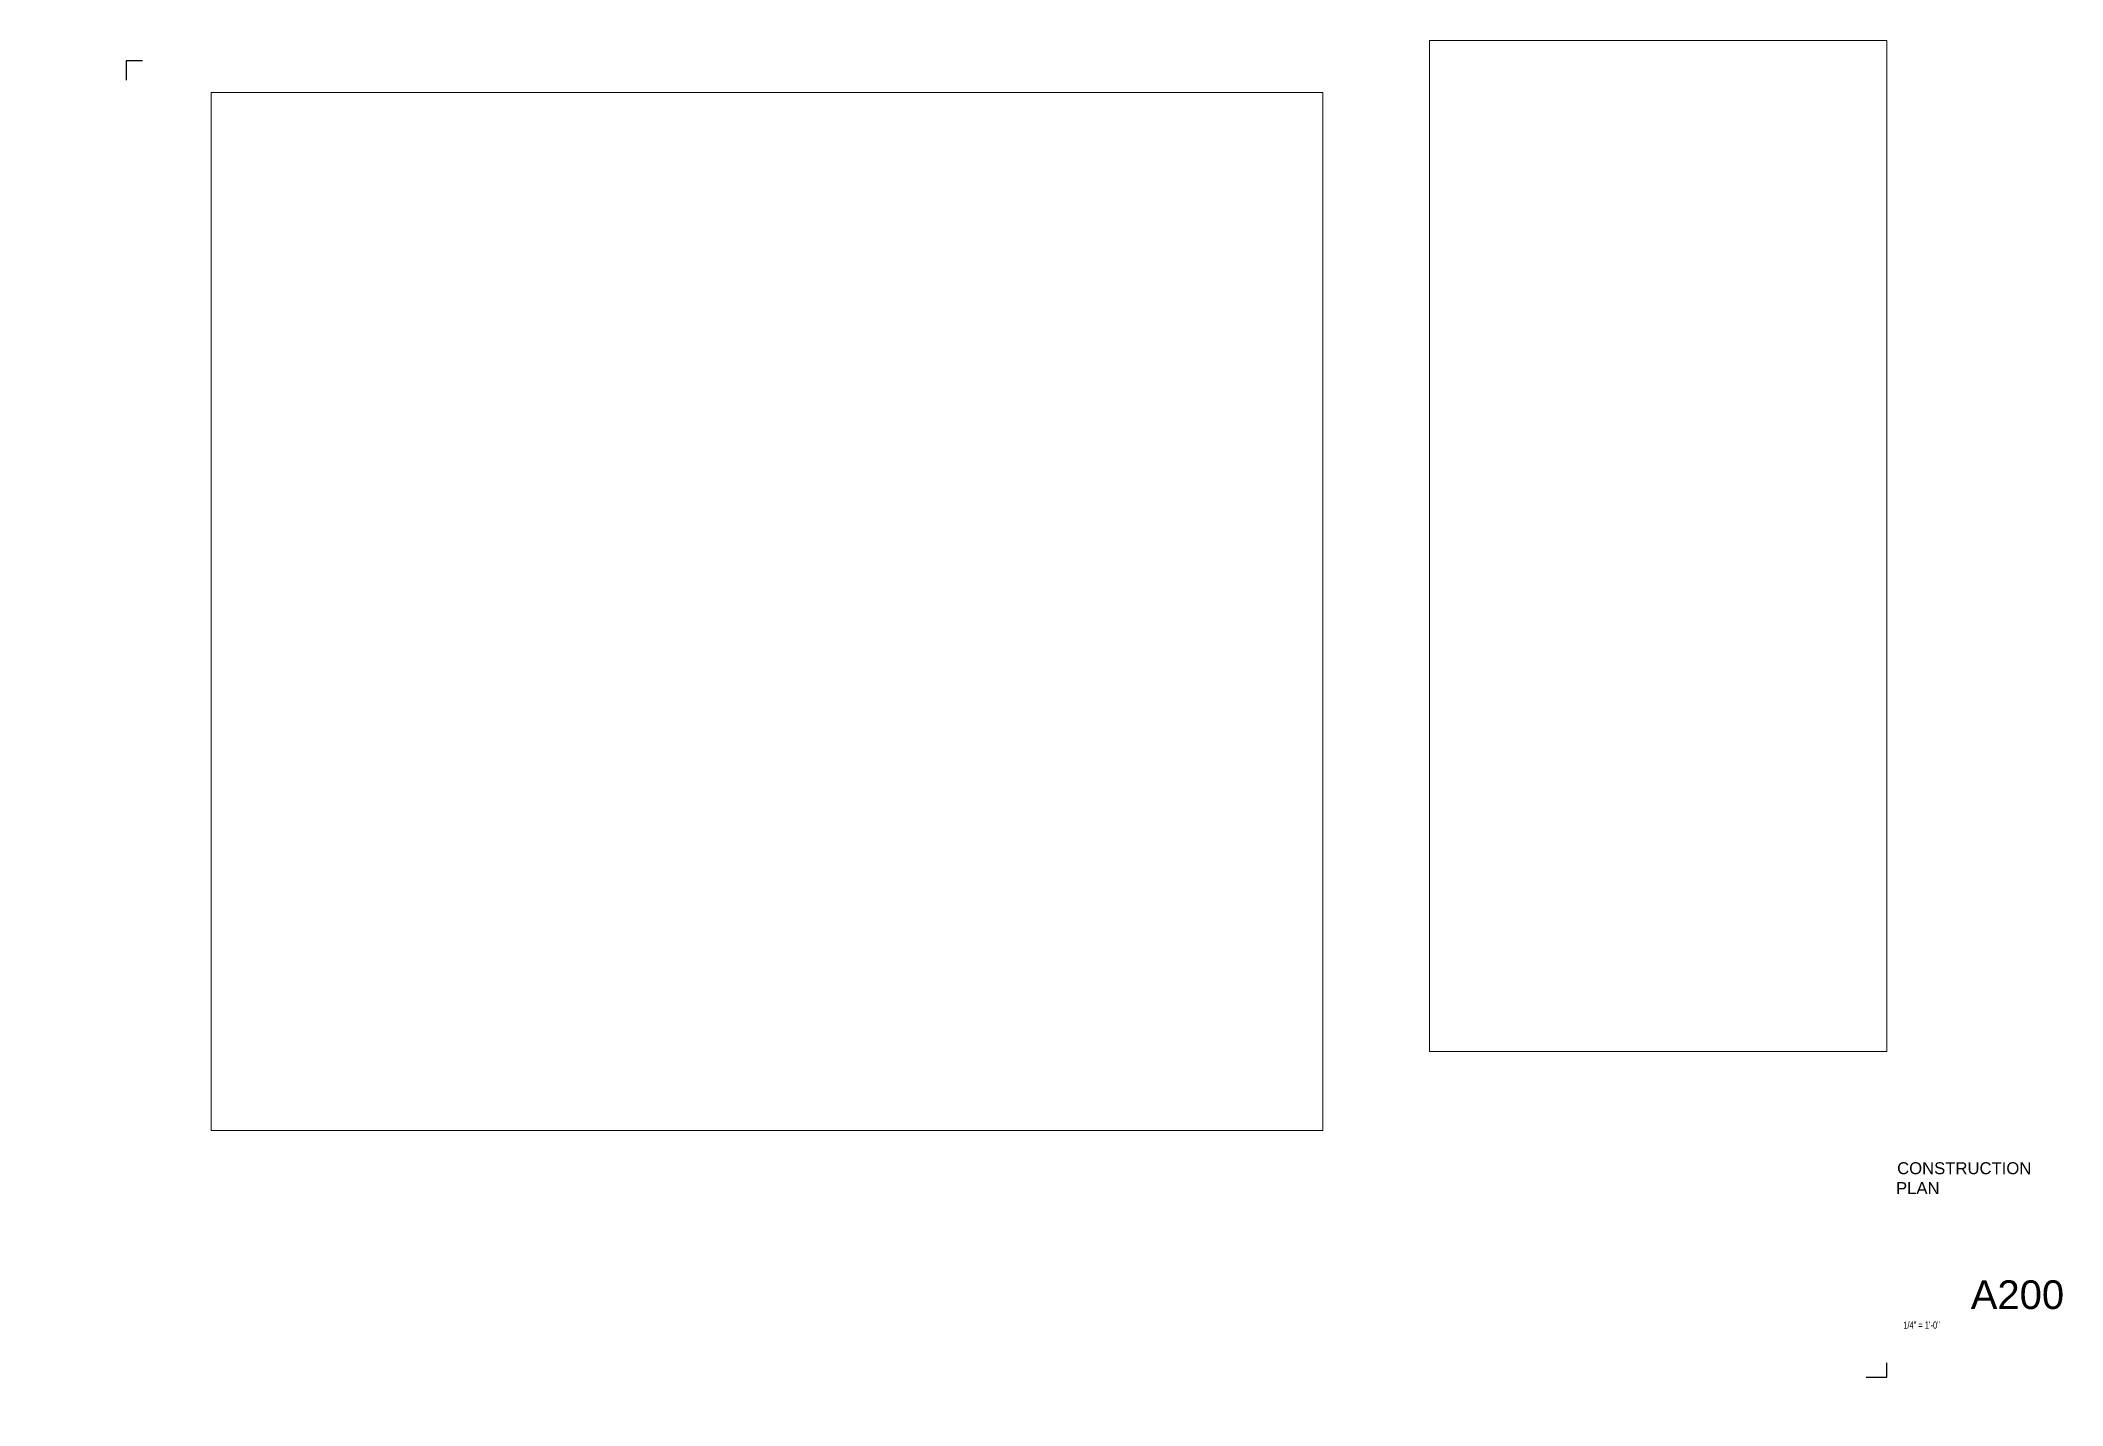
# Paper-space layout 'A200 - CONSTRUCTION PLAN 24x36' of a CAD drawing. Header units: inches. Extents: x 0 to 35.3, y 0 to 23.8.
import ezdxf
from ezdxf.enums import TextEntityAlignment as Align

# ---------------------------------------------------------------- set-up
doc = ezdxf.new("R2010")
doc.units = ezdxf.units.IN
doc.header["$LTSCALE"] = 96
doc.header["$MEASUREMENT"] = 0
doc.layers.add('TTLB', color=254, linetype='Continuous')
doc.layers.add('Viewport', color=14, linetype='Continuous', plot=False)
doc.styles.add('OTJ_Title1', font='swiss.ttf')
doc.styles.add('XFINE', font='helvlght.shx', dxfattribs={"width": 0.85, "bigfont": 'special.shx'})
doc.styles.add('XFINE_6', font='swissl.ttf', dxfattribs={"height": 0.208333})

# ---------------------------------------------------------------- blocks, each defined once
blk = doc.blocks.new('A$C3ABF1B89')
at = {"layer": 'TTLB', "color": 7, "style": 'OTJ_Title1', "width": 0.7}
blk.add_attdef('SHEET', text='', height=0.5, dxfattribs=at).set_placement((1.882, 0.593), align=Align.MIDDLE_CENTER)
at = {"layer": 'TTLB', "color": 7, "style": 'XFINE', "width": 0.75}
blk.add_attdef('SCALE', text='', height=0.125, dxfattribs=at).set_placement((0.208, 0.125), align=Align.TOP_CENTER)

psp = doc.layouts.new('A200 - CONSTRUCTION PLAN 24x36')

# ---------------------------------------------------------------- linework, layer by layer
at = {"layer": 'DefPoints'}
for points in [[(1.784, 23.49), (1.5, 23.49), (1.5, 23.147)], [(31.889, 0.5), (32.25, 0.5), (32.25, 0.748)]]:
    psp.add_lwpolyline(points, dxfattribs=at)
psp.add_point((0.003, 0.001), dxfattribs=at)

# ---------------------------------------------------------------- block references
ref = psp.add_blockref('A$C3ABF1B89', (32.651, 1.345))
ref.add_attrib('SCALE', '1/4" = 1\'-0"', dxfattribs={"layer": 'TTLB', "color": 7, "height": 0.125, "style": 'XFINE', "width": 0.75}).set_placement((32.858, 1.47), align=Align.TOP_CENTER)
ref.add_attrib('SHEET', 'A200', dxfattribs={"layer": 'TTLB', "color": 7, "height": 0.5, "style": 'OTJ_Title1'}).set_placement((34.533, 1.938), align=Align.MIDDLE_CENTER)

# ---------------------------------------------------------------- texts
at = {"insert": (32.412, 4.251), "char_height": 0.20833, "attachment_point": 1, "style": 'XFINE_6'}
psp.add_mtext_dynamic_manual_height_columns('\\pi0.019516;CONSTRUCTION PLAN', width=2.97762, gutter_width=0.417, heights=[1.555], dxfattribs=at)

# ---------------------------------------------------------------- viewports
at = {"layer": 'Viewport'}
psp.add_viewport(center=(28.258, 15.015), size=(7.984, 17.6558), view_center_point=(3162.069, 952.165), view_height=1694.9537, dxfattribs=at)
psp.add_viewport(center=(12.693, 13.868), size=(19.414, 18.13069), view_center_point=(925.947, 763.49), view_height=870.27335, status=3, dxfattribs=at)

doc.saveas('drawing.dxf')
